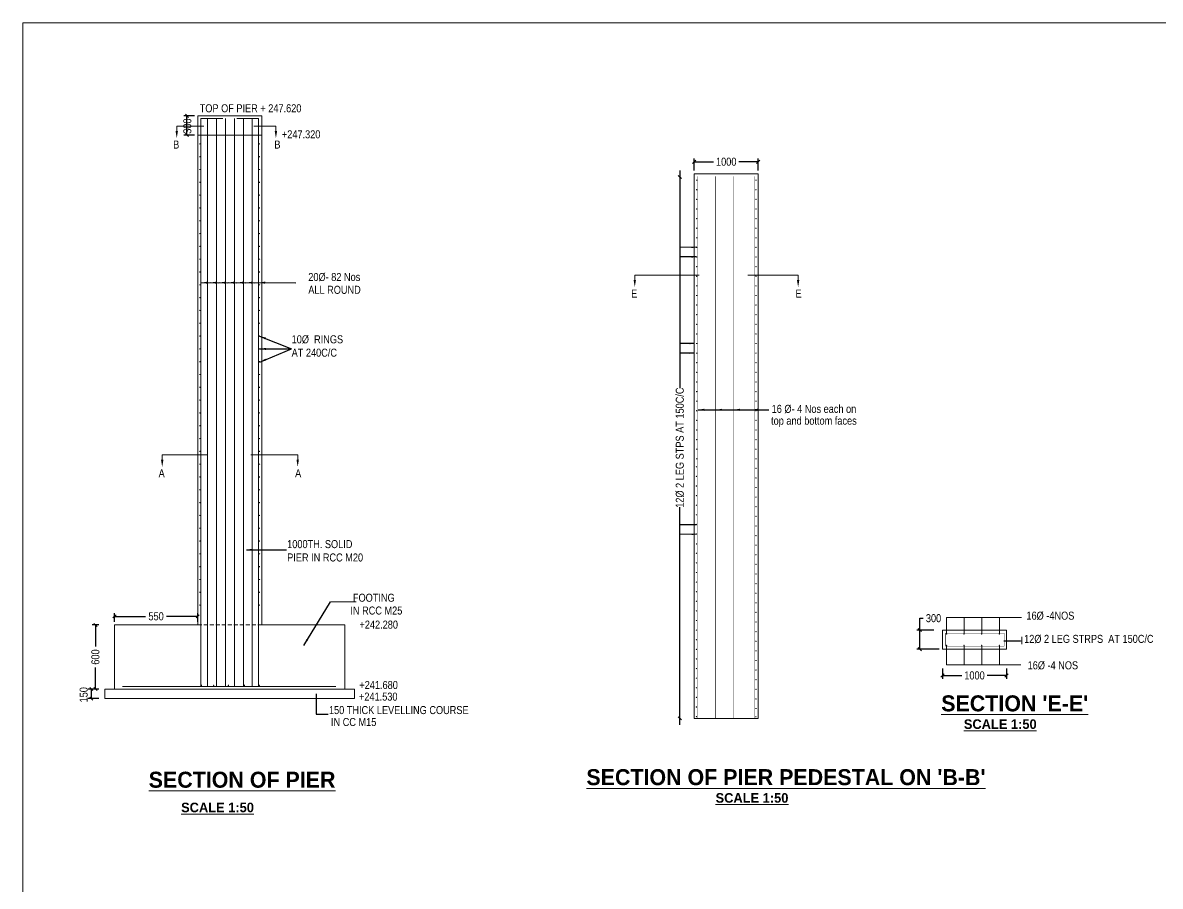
# Model space of a CAD drawing. Header units: millimetres. Extents: x 1287630 to 2675800, y -74961 to 3960.
# Drawn here: x 1287630 to 1323155, y -23000 to 3960 of the extents above; entities that cross this region are included whole.
import ezdxf

# ---------------------------------------------------------------- set-up
doc = ezdxf.new("R2010")
doc.units = ezdxf.units.MM
doc.linetypes.add('DASHED', pattern=[0.75, 0.5, -0.25])
doc.layers.add('abutment', color=7, linetype='Continuous')
doc.layers.add('canal', color=7, linetype='Continuous')
doc.styles.add('ARIAL NARROW', font='ARIALN.TTF')
doc.styles.add('arn', font='ARIALN.TTF')
doc.styles.add('CITYBLUEPR', font='cityb___.ttf')
doc.dimstyles.get("Standard").update_dxf_attribs({"dimtxt": 0.18, "dimasz": 0.18, "dimexe": 0.18, "dimexo": 0.0625, "dimgap": 0.09, "dimtad": 0, "dimtih": 1, "dimtoh": 1, "dimdec": 4, "dimzin": 0, "dimdsep": 46, "dimtxsty": 'Standard', "dimcen": 0.09, "dimadec": 0, "dimazin": 0, "dimtfac": 1, "dimtdec": 4, "dimtofl": 0, "dimtmove": 0, "dimatfit": 3, "dimfxl": 1, "dimtolj": 1, "dimtzin": 0, "dimarcsym": 0})
doc.dimstyles.new('STANDARD$0', dxfattribs={"dimscale": 88.888889, "dimtxt": 0.02, "dimasz": 0.02, "dimexe": 0.05, "dimexo": 0.1, "dimgap": 0.002, "dimtad": 2, "dimdec": 0, "dimzin": 1, "dimdsep": 46, "dimtxsty": 'Standard', "dimcen": 0.09, "dimadec": 0, "dimazin": 0, "dimtfac": 1, "dimtdec": 4, "dimtofl": 0, "dimtmove": 0, "dimatfit": 3, "dimfxl": 1, "dimtolj": 1, "dimtzin": 1, "dimarcsym": 0})
doc.dimstyles.new('STANDARD$7', dxfattribs={"dimtxt": 2, "dimasz": 2, "dimexe": 1.25, "dimexo": 0.625, "dimtad": 1, "dimdec": 0, "dimlfac": 0.5, "dimdsep": 46, "dimtxsty": 'Standard', "dimcen": 2.5, "dimadec": 0, "dimazin": 0, "dimtfac": 1, "dimtdec": 0, "dimtmove": 0, "dimatfit": 3, "dimfxl": 1, "dimtolj": 1, "dimtzin": 0, "dimarcsym": 0})

# ---------------------------------------------------------------- blocks, each defined once
blk = doc.blocks.new('_Oblique')
at = {"color": 0, "linetype": 'ByBlock', "lineweight": -2}
blk.add_line((-0.5, -0.5), (0.5, 0.5), dxfattribs=at)
blk = doc.blocks.new('*D174')
at = {"layer": 'canal', "color": 0, "linetype": 'Continuous', "lineweight": -2, "transparency": 16777216}
for p, q in [((1315648, -15000), (1315648, -14632)), ((1315648, -14632), (1315748, -14632)), ((1316083, -15000), (1315548, -15000)), ((1315648, -15600), (1315648, -15000)), ((1316254, -15600), (1315548, -15600))]:
    blk.add_line(p, q, dxfattribs=at)
at = {"layer": 'Defpoints', "color": 0, "linetype": 'Continuous', "lineweight": 9, "transparency": 16777216}
for p in [(1316183, -15000), (1315648, -15600), (1316354, -15600)]:
    blk.add_point(p, dxfattribs=at)
at = {"layer": 'canal', "color": 0, "linetype": 'Continuous', "lineweight": -2, "transparency": 16777216, "xscale": 100, "yscale": 100, "zscale": 100}
for p, rotation in [((1315648, -15000), 90), ((1315648, -15600), 270)]:
    blk.add_blockref('_Oblique', p, dxfattribs=dict(at, rotation=rotation))
at = {"layer": 'canal', "color": 0, "linetype": 'Continuous', "lineweight": 9, "transparency": 16777216, "insert": (1316074, -14632), "char_height": 250, "attachment_point": 5, "style": 'ARIAL NARROW'}
blk.add_mtext('\\A1;300', dxfattribs=at)
blk = doc.blocks.new('*D175')
at = {"layer": 'abutment', "color": 0, "linetype": 'ByBlock', "lineweight": -2, "transparency": 16777216}
for p, q in [((1308153, -655), (1308153, -7449)), ((1308153, -17958), (1308153, -11164))]:
    blk.add_line(p, q, dxfattribs=at)
at = {"layer": 'Defpoints', "color": 0, "linetype": 'ByBlock', "lineweight": 9, "transparency": 16777216}
for p in [(1308495, -855), (1308153, -17758), (1308600, -17758)]:
    blk.add_point(p, dxfattribs=at)
at = {"layer": 'abutment', "color": 0, "linetype": 'ByBlock', "lineweight": -2, "transparency": 16777216, "xscale": 100, "yscale": 100, "zscale": 100}
for p, rotation in [((1308153, -855), 90), ((1308153, -17758), 270)]:
    blk.add_blockref('_Oblique', p, dxfattribs=dict(at, rotation=rotation))
at = {"layer": 'abutment', "color": 0, "linetype": 'ByBlock', "lineweight": 9, "transparency": 16777216, "insert": (1308153, -9306), "char_height": 250, "attachment_point": 5, "rotation": 90, "style": 'arn'}
blk.add_mtext('\\A1;12%%C 2 LEG STPS AT 150C/C', dxfattribs=at)
blk = doc.blocks.new('*D182')
at = {"layer": 'canal', "color": 0, "linetype": 'Continuous', "lineweight": -2, "transparency": 16777216}
for p, q in [((1290494, -14743), (1290494, -14473)), ((1293094, -14743), (1293094, -14473)), ((1290494, -14573), (1291467, -14573)), ((1293094, -14573), (1292120, -14573))]:
    blk.add_line(p, q, dxfattribs=at)
at = {"layer": 'Defpoints', "color": 0, "linetype": 'Continuous', "lineweight": 9, "transparency": 16777216}
for p in [(1290494, -14573), (1290494, -14843), (1293094, -14843)]:
    blk.add_point(p, dxfattribs=at)
at = {"layer": 'canal', "color": 0, "linetype": 'Continuous', "lineweight": -2, "transparency": 16777216, "xscale": 100, "yscale": 100, "zscale": 100, "rotation": 180}
blk.add_blockref('_Oblique', (1290494, -14573), dxfattribs=at)
at = {"layer": 'canal', "color": 0, "linetype": 'Continuous', "lineweight": -2, "transparency": 16777216, "xscale": 100, "yscale": 100, "zscale": 100}
blk.add_blockref('_Oblique', (1293094, -14573), dxfattribs=at)
at = {"layer": 'canal', "color": 0, "linetype": 'Continuous', "lineweight": 9, "transparency": 16777216, "insert": (1291794, -14573), "char_height": 250, "attachment_point": 5, "style": 'ARIAL NARROW'}
blk.add_mtext('\\A1;550', dxfattribs=at)
blk = doc.blocks.new('*D177')
at = {"layer": 'canal', "color": 0, "linetype": 'Continuous', "lineweight": -2, "transparency": 16777216}
for p, q in [((1290007, -14843), (1289800, -14843)), ((1289900, -14843), (1289900, -15516)), ((1289900, -16843), (1289900, -16170)), ((1289909, -16843), (1289800, -16843))]:
    blk.add_line(p, q, dxfattribs=at)
at = {"layer": 'Defpoints', "color": 0, "linetype": 'Continuous', "lineweight": 9, "transparency": 16777216}
for p in [(1290107, -14843), (1289900, -16843), (1290009, -16843)]:
    blk.add_point(p, dxfattribs=at)
at = {"layer": 'canal', "color": 0, "linetype": 'Continuous', "lineweight": -2, "transparency": 16777216, "xscale": 100, "yscale": 100, "zscale": 100}
for p, rotation in [((1289900, -14843), 90), ((1289900, -16843), 270)]:
    blk.add_blockref('_Oblique', p, dxfattribs=dict(at, rotation=rotation))
at = {"layer": 'canal', "color": 0, "linetype": 'Continuous', "lineweight": 9, "transparency": 16777216, "insert": (1289900, -15843), "char_height": 250, "attachment_point": 5, "rotation": 90, "style": 'ARIAL NARROW'}
blk.add_mtext('\\A1;600', dxfattribs=at)
blk = doc.blocks.new('*D183')
at = {"layer": 'canal', "color": 0, "linetype": 'Continuous', "lineweight": -2, "transparency": 16777216}
for p, q in [((1292994, 1055), (1292659, 1055)), ((1292759, 455), (1292759, 1055)), ((1292994, 455), (1292659, 455))]:
    blk.add_line(p, q, dxfattribs=at)
at = {"layer": 'Defpoints', "color": 0, "linetype": 'Continuous', "lineweight": 9, "transparency": 16777216}
for p in [(1292759, 1055), (1293094, 1055), (1293094, 455)]:
    blk.add_point(p, dxfattribs=at)
at = {"layer": 'canal', "color": 0, "linetype": 'Continuous', "lineweight": -2, "transparency": 16777216, "xscale": 100, "yscale": 100, "zscale": 100}
for p, rotation in [((1292759, 1055), 90), ((1292759, 455), 270)]:
    blk.add_blockref('_Oblique', p, dxfattribs=dict(at, rotation=rotation))
at = {"layer": 'canal', "color": 0, "linetype": 'Continuous', "lineweight": 9, "transparency": 16777216, "insert": (1292771, 733), "char_height": 250, "attachment_point": 5, "rotation": 90, "style": 'ARIAL NARROW'}
blk.add_mtext('\\A1;300', dxfattribs=at)
blk = doc.blocks.new('*D180')
at = {"layer": 'canal', "color": 0, "linetype": 'Continuous', "lineweight": -2, "transparency": 16777216}
for p, q in [((1308600, -658), (1308600, -280)), ((1310600, -658), (1310600, -280)), ((1308600, -380), (1309204, -380)), ((1310600, -380), (1309996, -380))]:
    blk.add_line(p, q, dxfattribs=at)
at = {"layer": 'Defpoints', "color": 0, "linetype": 'Continuous', "lineweight": 9, "transparency": 16777216}
for p in [(1310600, -380), (1308600, -758), (1310600, -758)]:
    blk.add_point(p, dxfattribs=at)
at = {"layer": 'canal', "color": 0, "linetype": 'Continuous', "lineweight": -2, "transparency": 16777216, "xscale": 100, "yscale": 100, "zscale": 100, "rotation": 180}
blk.add_blockref('_Oblique', (1308600, -380), dxfattribs=at)
at = {"layer": 'canal', "color": 0, "linetype": 'Continuous', "lineweight": -2, "transparency": 16777216, "xscale": 100, "yscale": 100, "zscale": 100}
blk.add_blockref('_Oblique', (1310600, -380), dxfattribs=at)
at = {"layer": 'canal', "color": 0, "linetype": 'Continuous', "lineweight": 9, "transparency": 16777216, "insert": (1309600, -380), "char_height": 250, "attachment_point": 5, "style": 'ARIAL NARROW'}
blk.add_mtext('\\A1;1000', dxfattribs=at)
blk = doc.blocks.new('*D162')
at = {"layer": 'canal', "color": 0, "linetype": 'Continuous', "lineweight": -2, "transparency": 16777216}
for p, q in [((1316354, -16200), (1316354, -16519)), ((1318354, -16200), (1318354, -16519)), ((1316354, -16419), (1316958, -16419)), ((1318354, -16419), (1317750, -16419))]:
    blk.add_line(p, q, dxfattribs=at)
at = {"layer": 'Defpoints', "color": 0, "linetype": 'Continuous', "lineweight": 9, "transparency": 16777216}
for p in [(1316354, -16100), (1318354, -16100), (1318354, -16419)]:
    blk.add_point(p, dxfattribs=at)
at = {"layer": 'canal', "color": 0, "linetype": 'Continuous', "lineweight": -2, "transparency": 16777216, "xscale": 100, "yscale": 100, "zscale": 100, "rotation": 180}
blk.add_blockref('_Oblique', (1316354, -16419), dxfattribs=at)
at = {"layer": 'canal', "color": 0, "linetype": 'Continuous', "lineweight": -2, "transparency": 16777216, "xscale": 100, "yscale": 100, "zscale": 100}
blk.add_blockref('_Oblique', (1318354, -16419), dxfattribs=at)
at = {"layer": 'canal', "color": 0, "linetype": 'Continuous', "lineweight": 9, "transparency": 16777216, "insert": (1317354, -16419), "char_height": 250, "attachment_point": 5, "style": 'ARIAL NARROW'}
blk.add_mtext('\\A1;1000', dxfattribs=at)
blk = doc.blocks.new('*D154')
at = {"layer": 'canal', "color": 0, "linetype": 'Continuous', "lineweight": -2, "transparency": 16777216}
for p, q in [((1290009, -16843), (1289671, -16843)), ((1289771, -16843), (1289771, -17143)), ((1290001, -17143), (1289671, -17143))]:
    blk.add_line(p, q, dxfattribs=at)
at = {"layer": 'Defpoints', "color": 0, "linetype": 'Continuous', "lineweight": 9, "transparency": 16777216}
for p in [(1290109, -16843), (1289771, -17143), (1290101, -17143)]:
    blk.add_point(p, dxfattribs=at)
at = {"layer": 'canal', "color": 0, "linetype": 'Continuous', "lineweight": -2, "transparency": 16777216, "xscale": 100, "yscale": 100, "zscale": 100}
for p, rotation in [((1289771, -16843), 90), ((1289771, -17143), 270)]:
    blk.add_blockref('_Oblique', p, dxfattribs=dict(at, rotation=rotation))
at = {"layer": 'canal', "color": 0, "linetype": 'Continuous', "lineweight": 9, "transparency": 16777216, "insert": (1289534, -17022), "char_height": 250, "attachment_point": 5, "rotation": 90, "style": 'ARIAL NARROW'}
blk.add_mtext('\\A1;150', dxfattribs=at)

msp = doc.modelspace()

# ---------------------------------------------------------------- linework, layer by layer
at = {"layer": 'abutment', "color": 0, "linetype": 'ByBlock', "lineweight": 9}
for p, q in [((1368022.7, 3960), (1287630, 3960)), ((1287630, -51040), (1287630, 3960)), ((1292439.5, 733.5), (1293280.5, 733.5)), ((1292439.5, 583.5), (1292439.5, 733.5)), ((1293093.5, -14842.9), (1293093.5, 1055.1)), ((1293093.5, 1055.1), (1295093.5, 1055.1)), ((1293093.5, -14842.9), (1293093.5, 1055.1)), ((1293193.5, -16762.9), (1293193.5, 975.1)), ((1293193.5, 975.1), (1293875.1, 975.1)), ((1293399.7, -16762.9), (1293399.7, 975.1)), ((1293679.7, 975.1), (1293679.7, -16762.9)), ((1293959.7, 972.5), (1293959.7, -16762.9)), ((1294239.7, 971.2), (1294239.7, -16762.9)), ((1294993.5, 975.1), (1294315.6, 975.1)), ((1294519.7, 975.1), (1294519.7, -16762.9)), ((1294799.7, 975.1), (1294799.7, -16762.9)), ((1295536.6, 733.5), (1294850.4, 733.5)), ((1294993.5, -16762.9), (1294993.5, 975.1)), ((1295093.5, -14842.9), (1295093.5, 1055.1)), ((1295536.6, 583.5), (1295536.6, 733.5)), ((1293093.5, 455.1), (1295093.5, 455.1)), ((1308600, -758.1), (1310600, -758.1)), ((1308600, -758.1), (1308600, -17758.1)), ((1310600, -758.1), (1310600, -9758.1)), ((1310600, -758.1), (1310600, -17758.1)), ((1306743.9, -3919), (1308759.1, -3919)), ((1306743.9, -4069), (1306743.9, -3919)), ((1311846.1, -3919), (1310272.7, -3919)), ((1311846.1, -4069), (1311846.1, -3919)), ((1291985.8, -9530.2), (1293393.5, -9530.2)), ((1291985.8, -9680.2), (1291985.8, -9530.2)), ((1296217, -9530.2), (1294754.1, -9530.2)), ((1296217, -9680.2), (1296217, -9530.2)), ((1297239.5, -14119.4), (1298038.2, -14119.4)), ((1290493.5, -14842.9), (1290493.5, -16842.9)), ((1297693.5, -14842.9), (1297693.5, -16842.9)), ((1316475.1, -14606.9), (1318821.4, -14606.9)), ((1316475.1, -15131.6), (1316475.1, -14606.9)), ((1317027.1, -15131.6), (1317027.1, -14606.9)), ((1317579.1, -15131.6), (1317579.1, -14606.9)), ((1318131.1, -15131.6), (1318131.1, -14606.9)), ((1316353.7, -15000.5), (1318353.7, -15000.5)), ((1316353.7, -15600.5), (1316353.7, -15000.5)), ((1318353.7, -15600.5), (1318353.7, -15000.5)), ((1318833, -15346.4), (1318833, -15208.9)), ((1318353.7, -15600.5), (1316353.7, -15600.5)), ((1316475.1, -15469.3), (1316478.3, -16087.2)), ((1317033.1, -15469.3), (1317033.1, -16084.3)), ((1317583.8, -15479.3), (1317583.8, -16094.3)), ((1318130.8, -15500.5), (1318130.8, -16084.3)), ((1318794.4, -15338.7), (1318833, -15346.4)), ((1318833, -15346.4), (1318833, -15437.4)), ((1316478.4, -16087.2), (1318795.6, -16085.2)), ((1290193.5, -16842.9), (1297993.5, -16842.9)), ((1290193.5, -17142.9), (1290193.5, -16842.9)), ((1290383, -16842.9), (1297993.5, -16842.9)), ((1290746.5, -16762.9), (1297403.6, -16762.9)), ((1297993.5, -16842.9), (1297993.5, -17142.9)), ((1290193.5, -17142.9), (1297993.5, -17142.9)), ((1308600, -17758.1), (1310600, -17758.1))]:
    msp.add_line(p, q, dxfattribs=at)
at = {"layer": 'abutment', "color": 0, "lineweight": 9, "ltscale": 250}
for p, q in [((1293093.5, -14842.9), (1290493.5, -14842.9)), ((1295093.5, -14842.9), (1297693.5, -14842.9))]:
    msp.add_line(p, q, dxfattribs=at)
at = {"layer": 'abutment', "color": 0, "linetype": 'DASHED', "lineweight": 9, "ltscale": 250}
msp.add_line((1293093.5, -14842.9), (1295093.5, -14842.9), dxfattribs=at)
at = {"layer": 'abutment', "color": 0, "linetype": 'ByBlock', "lineweight": 9, "const_width": 20}
for points in [[(1293172.3, 178, 1), (1293152.3, 178, 1)], [(1295014.7, 178, -1), (1295034.7, 178, -1)], [(1293172.3, -222, 1), (1293152.3, -222, 1)], [(1295014.7, -222, -1), (1295034.7, -222, -1)], [(1293172.3, -622, 1), (1293152.3, -622, 1)], [(1295014.7, -622, -1), (1295034.7, -622, -1)], [(1293172.3, -1022, 1), (1293152.3, -1022, 1)], [(1295014.7, -1022, -1), (1295034.7, -1022, -1)], [(1308686.7, -954.9, -1), (1308666.7, -954.9, -1)], [(1310539, -954.9, -1), (1310519, -954.9, -1)], [(1293172.3, -1422, 1), (1293152.3, -1422, 1)], [(1295014.7, -1422, -1), (1295034.7, -1422, -1)], [(1308686.7, -1254.9, -1), (1308666.7, -1254.9, -1)], [(1310539, -1254.9, -1), (1310519, -1254.9, -1)], [(1308686.7, -1554.9, -1), (1308666.7, -1554.9, -1)], [(1310539, -1554.9, -1), (1310519, -1554.9, -1)], [(1293172.3, -1822, 1), (1293152.3, -1822, 1)], [(1295014.7, -1822, -1), (1295034.7, -1822, -1)], [(1308686.7, -1854.9, -1), (1308666.7, -1854.9, -1)], [(1310539, -1854.9, -1), (1310519, -1854.9, -1)], [(1293172.3, -2222, 1), (1293152.3, -2222, 1)], [(1295014.7, -2222, -1), (1295034.7, -2222, -1)], [(1308686.7, -2154.9, -1), (1308666.7, -2154.9, -1)], [(1308686.7, -2454.9, -1), (1308666.7, -2454.9, -1)], [(1310539, -2154.9, -1), (1310519, -2154.9, -1)], [(1310539, -2454.9, -1), (1310519, -2454.9, -1)], [(1293172.3, -2622, 1), (1293152.3, -2622, 1)], [(1295014.7, -2622, -1), (1295034.7, -2622, -1)], [(1308686.7, -2754.9, -1), (1308666.7, -2754.9, -1)], [(1310539, -2754.9, -1), (1310519, -2754.9, -1)], [(1293172.3, -3022, 1), (1293152.3, -3022, 1)], [(1295014.7, -3022, -1), (1295034.7, -3022, -1)], [(1308686.7, -3054.9, -1), (1308666.7, -3054.9, -1)], [(1310539, -3054.9, -1), (1310519, -3054.9, -1)], [(1293172.3, -3422, 1), (1293152.3, -3422, 1)], [(1295014.7, -3422, -1), (1295034.7, -3422, -1)], [(1308686.7, -3354.9, -1), (1308666.7, -3354.9, -1)], [(1310539, -3354.9, -1), (1310519, -3354.9, -1)], [(1293172.3, -3822, 1), (1293152.3, -3822, 1)], [(1295014.7, -3822, -1), (1295034.7, -3822, -1)], [(1308686.7, -3654.9, -1), (1308666.7, -3654.9, -1)], [(1310539, -3654.9, -1), (1310519, -3654.9, -1)], [(1293172.3, -4222, 1), (1293152.3, -4222, 1)], [(1295014.7, -4222, -1), (1295034.7, -4222, -1)], [(1308686.7, -3954.9, -1), (1308666.7, -3954.9, -1)], [(1308686.7, -4254.9, -1), (1308666.7, -4254.9, -1)], [(1310539, -3954.9, -1), (1310519, -3954.9, -1)], [(1310539, -4254.9, -1), (1310519, -4254.9, -1)], [(1293172.3, -4622, 1), (1293152.3, -4622, 1)], [(1295014.7, -4622, -1), (1295034.7, -4622, -1)], [(1308686.7, -4554.9, -1), (1308666.7, -4554.9, -1)], [(1310539, -4554.9, -1), (1310519, -4554.9, -1)], [(1308686.7, -4854.9, -1), (1308666.7, -4854.9, -1)], [(1310539, -4854.9, -1), (1310519, -4854.9, -1)], [(1293172.3, -5022, 1), (1293152.3, -5022, 1)], [(1295014.7, -5022, -1), (1295034.7, -5022, -1)], [(1308686.7, -5154.9, -1), (1308666.7, -5154.9, -1)], [(1310539, -5154.9, -1), (1310519, -5154.9, -1)], [(1293172.3, -5422, 1), (1293152.3, -5422, 1)], [(1295014.7, -5422, -1), (1295034.7, -5422, -1)], [(1308686.7, -5454.9, -1), (1308666.7, -5454.9, -1)], [(1310539, -5454.9, -1), (1310519, -5454.9, -1)], [(1293172.3, -5822, 1), (1293152.3, -5822, 1)], [(1295014.7, -5822, -1), (1295034.7, -5822, -1)], [(1308686.7, -5754.9, -1), (1308666.7, -5754.9, -1)], [(1308686.7, -6054.9, -1), (1308666.7, -6054.9, -1)], [(1310539, -5754.9, -1), (1310519, -5754.9, -1)], [(1310539, -6054.9, -1), (1310519, -6054.9, -1)], [(1293172.3, -6222, 1), (1293152.3, -6222, 1)], [(1295014.7, -6222, -1), (1295034.7, -6222, -1)], [(1308686.7, -6354.9, -1), (1308666.7, -6354.9, -1)], [(1310539, -6354.9, -1), (1310519, -6354.9, -1)], [(1293172.3, -6622, 1), (1293152.3, -6622, 1)], [(1295014.7, -6622, -1), (1295034.7, -6622, -1)], [(1308686.7, -6654.9, -1), (1308666.7, -6654.9, -1)], [(1310539, -6654.9, -1), (1310519, -6654.9, -1)], [(1293172.3, -7022, 1), (1293152.3, -7022, 1)], [(1295014.7, -7022, -1), (1295034.7, -7022, -1)], [(1308686.7, -6954.9, -1), (1308666.7, -6954.9, -1)], [(1310539, -6954.9, -1), (1310519, -6954.9, -1)], [(1293172.3, -7422, 1), (1293152.3, -7422, 1)], [(1295014.7, -7422, -1), (1295034.7, -7422, -1)], [(1308686.7, -7254.9, -1), (1308666.7, -7254.9, -1)], [(1310539, -7254.9, -1), (1310519, -7254.9, -1)], [(1293172.3, -7822, 1), (1293152.3, -7822, 1)], [(1295014.7, -7822, -1), (1295034.7, -7822, -1)], [(1308686.7, -7554.9, -1), (1308666.7, -7554.9, -1)], [(1310539, -7554.9, -1), (1310519, -7554.9, -1)], [(1308686.7, -7854.9, -1), (1308666.7, -7854.9, -1)], [(1308686.7, -8154.9, -1), (1308666.7, -8154.9, -1)], [(1310539, -7854.9, -1), (1310519, -7854.9, -1)], [(1310539, -8154.9, -1), (1310519, -8154.9, -1)], [(1293172.3, -8222, 1), (1293152.3, -8222, 1)], [(1295014.7, -8222, -1), (1295034.7, -8222, -1)], [(1308686.7, -8454.9, -1), (1308666.7, -8454.9, -1)], [(1310539, -8454.9, -1), (1310519, -8454.9, -1)], [(1293172.3, -8622, 1), (1293152.3, -8622, 1)], [(1295014.7, -8622, -1), (1295034.7, -8622, -1)], [(1308686.7, -8754.9, -1), (1308666.7, -8754.9, -1)], [(1310539, -8754.9, -1), (1310519, -8754.9, -1)], [(1293172.3, -9022, 1), (1293152.3, -9022, 1)], [(1295014.7, -9022, -1), (1295034.7, -9022, -1)], [(1308686.7, -9054.9, -1), (1308666.7, -9054.9, -1)], [(1310539, -9054.9, -1), (1310519, -9054.9, -1)], [(1293172.3, -9422, 1), (1293152.3, -9422, 1)], [(1295014.7, -9422, -1), (1295034.7, -9422, -1)], [(1308686.7, -9354.9, -1), (1308666.7, -9354.9, -1)], [(1310539, -9354.9, -1), (1310519, -9354.9, -1)], [(1293172.3, -9822, 1), (1293152.3, -9822, 1)], [(1295014.7, -9822, -1), (1295034.7, -9822, -1)], [(1308680, -9903.5, -1), (1308660, -9903.5, -1)], [(1308686.7, -9654.9, -1), (1308666.7, -9654.9, -1)], [(1310539, -9654.9, -1), (1310519, -9654.9, -1)], [(1310539, -9950.9, -1), (1310519, -9950.9, -1)], [(1293172.3, -10222, 1), (1293152.3, -10222, 1)], [(1295014.7, -10222, -1), (1295034.7, -10222, -1)], [(1308680, -10203.5, -1), (1308660, -10203.5, -1)], [(1310539, -10250.9, -1), (1310519, -10250.9, -1)], [(1293172.3, -10622, 1), (1293152.3, -10622, 1)], [(1295014.7, -10622, -1), (1295034.7, -10622, -1)], [(1308680, -10503.5, -1), (1308660, -10503.5, -1)], [(1310539, -10550.9, -1), (1310519, -10550.9, -1)], [(1293172.3, -11022, 1), (1293152.3, -11022, 1)], [(1295014.7, -11022, -1), (1295034.7, -11022, -1)], [(1308680, -10803.5, -1), (1308660, -10803.5, -1)], [(1310539, -10850.9, -1), (1310519, -10850.9, -1)], [(1308680, -11103.5, -1), (1308660, -11103.5, -1)], [(1310539, -11150.9, -1), (1310519, -11150.9, -1)], [(1293172.3, -11422, 1), (1293152.3, -11422, 1)], [(1295014.7, -11422, -1), (1295034.7, -11422, -1)], [(1308680, -11403.5, -1), (1308660, -11403.5, -1)], [(1308680, -11703.5, -1), (1308660, -11703.5, -1)], [(1310539, -11450.9, -1), (1310519, -11450.9, -1)], [(1293172.3, -11822, 1), (1293152.3, -11822, 1)], [(1295014.7, -11822, -1), (1295034.7, -11822, -1)], [(1308680, -12003.5, -1), (1308660, -12003.5, -1)], [(1310539, -11750.9, -1), (1310519, -11750.9, -1)], [(1310539, -12050.9, -1), (1310519, -12050.9, -1)], [(1293172.3, -12222, 1), (1293152.3, -12222, 1)], [(1295014.7, -12222, -1), (1295034.7, -12222, -1)], [(1308682.6, -12313, -1), (1308662.6, -12313, -1)], [(1310539, -12350.9, -1), (1310519, -12350.9, -1)], [(1293172.3, -12622, 1), (1293152.3, -12622, 1)], [(1295014.7, -12622, -1), (1295034.7, -12622, -1)], [(1308680, -12603.5, -1), (1308660, -12603.5, -1)], [(1310539, -12650.9, -1), (1310519, -12650.9, -1)], [(1293172.3, -13022, 1), (1293152.3, -13022, 1)], [(1295014.7, -13022, -1), (1295034.7, -13022, -1)], [(1308680, -12903.5, -1), (1308660, -12903.5, -1)], [(1310539, -12950.9, -1), (1310519, -12950.9, -1)], [(1293172.3, -13422, 1), (1293152.3, -13422, 1)], [(1295014.7, -13422, -1), (1295034.7, -13422, -1)], [(1308680, -13203.5, -1), (1308660, -13203.5, -1)], [(1308680, -13503.5, -1), (1308660, -13503.5, -1)], [(1310539, -13250.9, -1), (1310519, -13250.9, -1)], [(1293172.3, -13822, 1), (1293152.3, -13822, 1)], [(1295014.7, -13822, -1), (1295034.7, -13822, -1)], [(1308680, -13803.5, -1), (1308660, -13803.5, -1)], [(1310539, -13550.9, -1), (1310519, -13550.9, -1)], [(1310539, -13850.9, -1), (1310519, -13850.9, -1)], [(1293172.3, -14222, 1), (1293152.3, -14222, 1)], [(1295014.7, -14222, -1), (1295034.7, -14222, -1)], [(1308680, -14103.5, -1), (1308660, -14103.5, -1)], [(1310539, -14150.9, -1), (1310519, -14150.9, -1)], [(1308680, -14403.5, -1), (1308660, -14403.5, -1)], [(1310539, -14450.9, -1), (1310519, -14450.9, -1)], [(1308680, -14703.5, -1), (1308660, -14703.5, -1)], [(1310539, -14750.9, -1), (1310519, -14750.9, -1)], [(1308680, -15003.5, -1), (1308660, -15003.5, -1)], [(1310539, -15050.9, -1), (1310519, -15050.9, -1)], [(1316494.7, -15121.6, -1), (1316474.7, -15121.6, -1)], [(1317037.1, -15121.6, -1), (1317017.1, -15121.6, -1)], [(1317589.1, -15121.6, -1), (1317569.1, -15121.6, -1)], [(1318141.1, -15121.6, -1), (1318121.1, -15121.6, -1)], [(1308680, -15303.5, -1), (1308660, -15303.5, -1)], [(1308680, -15603.5, -1), (1308660, -15603.5, -1)], [(1310539, -15350.9, -1), (1310519, -15350.9, -1)], [(1316494.7, -15479.3, 1), (1316474.7, -15479.3, 1)], [(1317037.1, -15479.3, 1), (1317017.1, -15479.3, 1)], [(1317589.1, -15479.3, 1), (1317569.1, -15479.3, 1)], [(1318141.1, -15479.3, 1), (1318121.1, -15479.3, 1)], [(1308680, -15903.5, -1), (1308660, -15903.5, -1)], [(1310539, -15650.9, -1), (1310519, -15650.9, -1)], [(1310539, -15950.9, -1), (1310519, -15950.9, -1)], [(1308680, -16203.5, -1), (1308660, -16203.5, -1)], [(1310539, -16250.9, -1), (1310519, -16250.9, -1)], [(1308680, -16503.5, -1), (1308660, -16503.5, -1)], [(1310539, -16550.9, -1), (1310519, -16550.9, -1)], [(1293220.7, -16729.9, -1), (1293201.5, -16724.2, -1)], [(1293603.6, -16729.9, -1), (1293584.4, -16724.2, -1)], [(1294063.4, -16729.9, -1), (1294044.2, -16724.2, -1)], [(1294546.7, -16729.9, 1), (1294565.8, -16724.2, 1)], [(1295006.4, -16729.9, 1), (1295025.6, -16724.2, 1)], [(1308680, -16803.5, -1), (1308660, -16803.5, -1)], [(1310539, -16850.9, -1), (1310519, -16850.9, -1)], [(1308680, -17103.5, -1), (1308660, -17103.5, -1)], [(1308680, -17403.5, -1), (1308660, -17403.5, -1)], [(1310539, -17150.9, -1), (1310519, -17150.9, -1)], [(1308680, -17703.5, -1), (1308660, -17703.5, -1)], [(1310534.9, -17707, -1), (1310514.9, -17707, -1)], [(1310539, -17450.9, -1), (1310519, -17450.9, -1)]]:
    msp.add_lwpolyline(points, format="xyb", close=True, dxfattribs=at)
at = {"layer": 'abutment', "color": 0, "linetype": 'ByBlock', "lineweight": 9, "const_width": 12.5}
for points in [[(1308715.5, -838.1), (1308715.5, -17758.1)], [(1309270.5, -838.1), (1309270.5, -17758.1)], [(1309825.5, -838.1), (1309825.5, -17758.1)], [(1310490.5, -838.1), (1310490.5, -17758.1)]]:
    msp.add_lwpolyline(points, dxfattribs=at)
msp.add_lwpolyline([(1316453.7, -15100.5), (1318283.8, -15100.5), (1318278.9, -15500.5), (1316453.7, -15500.5)], close=True, dxfattribs=at)
at = {"layer": 'abutment', "color": 0, "linetype": 'ByBlock', "lineweight": 9}
for points in [[(1292402, 583.5), (1292439.5, 358.5), (1292477, 583.5)], [(1295574.1, 583.5), (1295536.6, 358.5), (1295499.1, 583.5)], [(1306706.4, -4069), (1306743.9, -4294), (1306781.4, -4069)], [(1311883.6, -4069), (1311846.1, -4294), (1311808.6, -4069)], [(1291948.3, -9680.2), (1291985.8, -9905.2), (1292023.3, -9680.2)], [(1296254.5, -9680.2), (1296217, -9905.2), (1296179.5, -9680.2)]]:
    msp.add_solid(points, dxfattribs=at)

# ---------------------------------------------------------------- texts
for s, height, style, p in [('B', 250, 'arn', (1292326.6, 32.7)), ('B', 250, 'arn', (1295487.6, 32.7)), ('20%%C- 82 Nos', 250, 'arn', (1296547.6, -4103.1)), ('ALL ROUND', 250, 'arn', (1296547.6, -4503.1)), ('E', 250, 'arn', (1306631, -4619.8)), ('E', 250, 'arn', (1311765.3, -4619.8)), ('16 %%C- 4 Nos each on ', 250, 'arn', (1311018.3, -8220.5)), ('top and bottom faces', 250, 'arn', (1311000.7, -8589.2)), ('A', 250, 'arn', (1291872.8, -10231.1)), ('A', 250, 'arn', (1296136.2, -10231.1)), (' FOOTING', 250, 'arn', (1297861.8, -14116.8)), ('IN RCC M25', 250, 'arn', (1297861.8, -14516.8)), ('16%%C -4NOS ', 250, 'arn', (1318975.6, -14676.8)), ('+242.280', 250, 'ARIAL NARROW', (1298145.9, -14956.1)), ('12%%C 2 LEG STRPS  AT 150C/C', 250, 'arn', (1318903.9, -15401.6)), ('16%%C -4 NOS', 250, 'arn', (1319013.1, -16227.1)), ('+241.680', 250, 'ARIAL NARROW', (1298141.8, -16841.2)), ('+241.530', 250, 'ARIAL NARROW', (1298131.4, -17204.3)), (" %%uSECTION 'E-E'", 500, 'CITYBLUEPR', (1316129.1, -17540)), ('%%USCALE 1:50', 300, 'CITYBLUEPR', (1317021, -18088.1)), ('%%USECTION OF PIER', 500, 'CITYBLUEPR', (1291563.5, -19923.8)), (" %%uSECTION OF PIER PEDESTAL ON 'B-B'", 500, 'CITYBLUEPR', (1305047.5, -19843.9)), ('%%USCALE 1:50', 300, 'CITYBLUEPR', (1309267.4, -20391.9)), ('%%USCALE 1:50', 300, 'CITYBLUEPR', (1292575.4, -20689.8))]:
    msp.add_text(s, height=height, dxfattribs=dict(at, style=style)).set_placement(p)
at = {"layer": 'abutment', "color": 0, "linetype": 'ByBlock', "lineweight": 9, "char_height": 250, "attachment_point": 1}
for s, insert, width, style in [('TOP OF PIER + 247.620', (1293156.8, 1414.7), 3334.45, 'arn'), ('+247.320', (1295723.1, 601.9), 2289.738, 'ARIAL NARROW')]:
    msp.add_mtext(s, dxfattribs=dict(at, insert=insert, width=width, style=style))
at = {"layer": 'abutment', "color": 0, "linetype": 'ByBlock', "lineweight": 9, "char_height": 250, "attachment_point": 4, "style": 'arn'}
for s, insert in [('10%%C  RINGS\\PAT 240C/C', (1296027.5, -6133.6)), ('1000TH. SOLID\\PPIER IN RCC M20', (1295888.3, -12527.8)), ('150 THICK LEVELLING COURSE ', (1297193.4, -17501.3)), ('IN CC M15', (1297256.2, -17874.4))]:
    msp.add_mtext(s, dxfattribs=dict(at, insert=insert))

# ---------------------------------------------------------------- dimensions: what is measured, and where the dimension line sits
at = {"layer": 'abutment', "color": 0, "linetype": 'ByBlock', "lineweight": 9}
dim = msp.add_linear_dim(base=(1308153.3, -17758.1), p1=(1308495.3, -854.9), p2=(1308600, -17758.1), angle=90, text='12%%C 2 LEG STPS AT 150C/C', dimstyle='Standard', override={"dimtxt": 250, "dimasz": 100, "dimtih": 0, "dimdec": 0, "dimtxsty": 'arn', "dimblk1": 'Oblique', "dimblk2": 'Oblique', "dimsah": 1, "dimdle": 200, "dimse1": 1, "dimse2": 1}, dxfattribs=at)
dim.commit()
dim.dimension.update_dxf_attribs({"geometry": '*D175', "text_midpoint": (1308153.3, -9306.5)})
at = {"layer": 'canal', "color": 0, "linetype": 'Continuous', "lineweight": 9}
for base, p1, p2, text, override, picture, middle in [((1292758.9, 1055.1), (1293093.5, 455.1), (1293093.5, 1055.1), '300', {"dimscale": 1, "dimtxt": 250, "dimasz": 100, "dimexe": 100, "dimexo": 100, "dimgap": 100, "dimtad": 0, "dimtoh": 1, "dimzin": 0, "dimtxsty": 'ARIAL NARROW', "dimblk1": 'Oblique', "dimblk2": 'Oblique', "dimsah": 1, "dimtmove": 2, "dimtzin": 0}, '*D183', (1292771, 733.5)), ((1315647.9, -15600.5), (1316183.4, -15000.5), (1316353.7, -15600.5), '300', {"dimscale": 1, "dimtxt": 250, "dimasz": 100, "dimexe": 100, "dimexo": 100, "dimgap": 100, "dimtad": 0, "dimtoh": 1, "dimzin": 0, "dimtxsty": 'ARIAL NARROW', "dimblk1": 'Oblique', "dimblk2": 'Oblique', "dimsah": 1, "dimtzin": 0}, '*D174', (1316074, -14631.9)), ((1289770.6, -17142.9), (1290108.8, -16842.9), (1290101.4, -17142.9), '150', {"dimscale": 1, "dimtxt": 250, "dimasz": 100, "dimexe": 100, "dimexo": 100, "dimgap": 100, "dimtad": 0, "dimtoh": 1, "dimzin": 0, "dimtxsty": 'ARIAL NARROW', "dimblk1": 'Oblique', "dimblk2": 'Oblique', "dimsah": 1, "dimtmove": 2, "dimtzin": 0}, '*D154', (1289534.5, -17022.3))]:
    dim = msp.add_linear_dim(base=base, p1=p1, p2=p2, angle=90, text=text, dimstyle='STANDARD$0', override=override, dxfattribs=at)
    dim.commit()
    dim.dimension.update_dxf_attribs({"geometry": picture, "text_midpoint": middle, "dimtype": 160})
for base, p1, p2, text, picture, middle in [((1310600, -380.4), (1308600, -758.1), (1310600, -758.1), '1000', '*D180', (1309600, -380.4)), ((1290493.5, -14573.1), (1293093.5, -14842.9), (1290493.5, -14842.9), '550', '*D182', (1291793.5, -14573.1)), ((1318353.7, -16418.6), (1316353.7, -16099.5), (1318353.7, -16099.5), '1000', '*D162', (1317353.7, -16418.6))]:
    dim = msp.add_linear_dim(base=base, p1=p1, p2=p2, text=text, dimstyle='STANDARD$0', override={"dimscale": 1, "dimtxt": 250, "dimasz": 100, "dimexe": 100, "dimexo": 100, "dimgap": 100, "dimtad": 0, "dimtoh": 1, "dimzin": 0, "dimtxsty": 'ARIAL NARROW', "dimblk1": 'Oblique', "dimblk2": 'Oblique', "dimsah": 1, "dimtzin": 0}, dxfattribs=at)
    dim.commit()
    dim.dimension.update_dxf_attribs({"geometry": picture, "text_midpoint": middle})
dim = msp.add_linear_dim(base=(1289899.9, -16842.9), p1=(1290107.1, -14842.9), p2=(1290008.8, -16842.9), angle=90, text='600', dimstyle='STANDARD$0', override={"dimscale": 1, "dimtxt": 250, "dimasz": 100, "dimexe": 100, "dimexo": 100, "dimgap": 100, "dimtad": 0, "dimtoh": 1, "dimzin": 0, "dimtxsty": 'ARIAL NARROW', "dimblk1": 'Oblique', "dimblk2": 'Oblique', "dimsah": 1, "dimtzin": 0}, dxfattribs=at)
dim.commit()
dim.dimension.update_dxf_attribs({"geometry": '*D177', "text_midpoint": (1289899.9, -15842.9)})

# ---------------------------------------------------------------- leaders
at = {"layer": 'abutment', "color": 0, "linetype": 'ByBlock', "lineweight": 9}
for points, dimstyle, override in [([(1308664.4, -3051.2), (1308146.4, -3053)], 'Standard', {"dimtxt": 100, "dimasz": 150}), ([(1308664.4, -3351.2), (1308146.4, -3353)], 'Standard', {"dimtxt": 100, "dimasz": 150}), ([(1293200.8, -4154.7), (1293753.5, -4156.5)], 'STANDARD$7', {"dimtxt": 200, "dimasz": 200, "dimexe": 0.18, "dimexo": 0.0625, "dimgap": 0.09, "dimtad": 0, "dimtoh": 1, "dimlfac": 1, "dimzin": 0, "dimtxsty": 'arn', "dimcen": 0.09, "dimdle": 200, "dimse1": 1, "dimse2": 1, "dimtdec": 4, "dimtofl": 0}), ([(1293480.8, -4154.7), (1294033.5, -4156.5)], 'STANDARD$7', {"dimtxt": 200, "dimasz": 200, "dimexe": 0.18, "dimexo": 0.0625, "dimgap": 0.09, "dimtad": 0, "dimtoh": 1, "dimlfac": 1, "dimzin": 0, "dimtxsty": 'arn', "dimcen": 0.09, "dimdle": 200, "dimse1": 1, "dimse2": 1, "dimtdec": 4, "dimtofl": 0}), ([(1293760.8, -4154.7), (1294313.5, -4156.5)], 'STANDARD$7', {"dimtxt": 200, "dimasz": 200, "dimexe": 0.18, "dimexo": 0.0625, "dimgap": 0.09, "dimtad": 0, "dimtoh": 1, "dimlfac": 1, "dimzin": 0, "dimtxsty": 'arn', "dimcen": 0.09, "dimdle": 200, "dimse1": 1, "dimse2": 1, "dimtdec": 4, "dimtofl": 0}), ([(1294040.8, -4154.7), (1294593.5, -4156.5)], 'STANDARD$7', {"dimtxt": 200, "dimasz": 200, "dimexe": 0.18, "dimexo": 0.0625, "dimgap": 0.09, "dimtad": 0, "dimtoh": 1, "dimlfac": 1, "dimzin": 0, "dimtxsty": 'arn', "dimcen": 0.09, "dimdle": 200, "dimse1": 1, "dimse2": 1, "dimtdec": 4, "dimtofl": 0}), ([(1294320.8, -4154.7), (1294873.5, -4156.5)], 'STANDARD$7', {"dimtxt": 200, "dimasz": 200, "dimexe": 0.18, "dimexo": 0.0625, "dimgap": 0.09, "dimtad": 0, "dimtoh": 1, "dimlfac": 1, "dimzin": 0, "dimtxsty": 'arn', "dimcen": 0.09, "dimdle": 200, "dimse1": 1, "dimse2": 1, "dimtdec": 4, "dimtofl": 0}), ([(1294600.8, -4154.7), (1295153.5, -4156.5)], 'STANDARD$7', {"dimtxt": 200, "dimasz": 200, "dimexe": 0.18, "dimexo": 0.0625, "dimgap": 0.09, "dimtad": 0, "dimtoh": 1, "dimlfac": 1, "dimzin": 0, "dimtxsty": 'arn', "dimcen": 0.09, "dimdle": 200, "dimse1": 1, "dimse2": 1, "dimtdec": 4, "dimtofl": 0}), ([(1295000.8, -4154.1), (1296153.5, -4156)], 'STANDARD$7', {"dimtxt": 200, "dimasz": 200, "dimexe": 0.18, "dimexo": 0.0625, "dimgap": 0.09, "dimtad": 0, "dimtoh": 1, "dimlfac": 1, "dimzin": 0, "dimtxsty": 'arn', "dimcen": 0.09, "dimdle": 200, "dimse1": 1, "dimse2": 1, "dimtdec": 4, "dimtofl": 0}), ([(1295025.5, -5823.6), (1296027.4, -6223.6)], 'STANDARD$7', {"dimtxt": 200, "dimasz": 200, "dimexe": 0.18, "dimexo": 0.0625, "dimgap": 0.09, "dimtad": 0, "dimtoh": 1, "dimlfac": 1, "dimzin": 0, "dimtxsty": 'arn', "dimcen": 0.09, "dimdle": 200, "dimse1": 1, "dimse2": 1, "dimtdec": 4, "dimtofl": 0}), ([(1308607.8, -6053.7), (1308153.3, -6055.6)], 'Standard', {"dimtxt": 100, "dimasz": 150}), ([(1295035.5, -6633.6), (1296027.4, -6223.6)], 'STANDARD$7', {"dimtxt": 200, "dimasz": 200, "dimexe": 0.18, "dimexo": 0.0625, "dimgap": 0.09, "dimtad": 0, "dimtoh": 1, "dimlfac": 1, "dimzin": 0, "dimtxsty": 'arn', "dimcen": 0.09, "dimdle": 200, "dimse1": 1, "dimse2": 1, "dimtdec": 4, "dimtofl": 0}), ([(1308607.8, -6353.7), (1308153.3, -6355.4)], 'Standard', {"dimtxt": 100, "dimasz": 150}), ([(1308715.5, -8123.9), (1309270.5, -8125.7)], 'STANDARD$7', {"dimtxt": 200, "dimasz": 200, "dimexe": 0.18, "dimexo": 0.0625, "dimgap": 0.09, "dimtad": 0, "dimtoh": 1, "dimlfac": 1, "dimzin": 0, "dimtxsty": 'arn', "dimcen": 0.09, "dimdle": 200, "dimse1": 1, "dimse2": 1, "dimtdec": 4, "dimtofl": 0}), ([(1309270.5, -8123.9), (1309825.5, -8125.7)], 'STANDARD$7', {"dimtxt": 200, "dimasz": 200, "dimexe": 0.18, "dimexo": 0.0625, "dimgap": 0.09, "dimtad": 0, "dimtoh": 1, "dimlfac": 1, "dimzin": 0, "dimtxsty": 'arn', "dimcen": 0.09, "dimdle": 200, "dimse1": 1, "dimse2": 1, "dimtdec": 4, "dimtofl": 0}), ([(1309825.5, -8123.9), (1310380.5, -8125.7)], 'STANDARD$7', {"dimtxt": 200, "dimasz": 200, "dimexe": 0.18, "dimexo": 0.0625, "dimgap": 0.09, "dimtad": 0, "dimtoh": 1, "dimlfac": 1, "dimzin": 0, "dimtxsty": 'arn', "dimcen": 0.09, "dimdle": 200, "dimse1": 1, "dimse2": 1, "dimtdec": 4, "dimtofl": 0}), ([(1310380.5, -8123.9), (1310935.5, -8125.7)], 'STANDARD$7', {"dimtxt": 200, "dimasz": 200, "dimexe": 0.18, "dimexo": 0.0625, "dimgap": 0.09, "dimtad": 0, "dimtoh": 1, "dimlfac": 1, "dimzin": 0, "dimtxsty": 'arn', "dimcen": 0.09, "dimdle": 200, "dimse1": 1, "dimse2": 1, "dimtdec": 4, "dimtofl": 0}), ([(1308667.8, -11712.2), (1308153.3, -11714.1)], 'Standard', {"dimtxt": 100, "dimasz": 150}), ([(1308667.8, -12012.2), (1308153.3, -12014.1)], 'Standard', {"dimtxt": 100, "dimasz": 150}), ([(1294613.4, -12492.8), (1295867.9, -12492.8)], 'STANDARD$7', {"dimtxt": 200, "dimasz": 200, "dimexe": 0.18, "dimexo": 0.0625, "dimgap": 0.09, "dimtad": 0, "dimtoh": 1, "dimlfac": 1, "dimzin": 0, "dimtxsty": 'arn', "dimcen": 0.09, "dimdle": 200, "dimse1": 1, "dimse2": 1, "dimtdec": 4, "dimtofl": 0}), ([(1296405, -15479.2), (1297239.5, -14119.4)], 'STANDARD$7', {"dimtxt": 200, "dimasz": 200, "dimexe": 0.18, "dimexo": 0.0625, "dimgap": 0.09, "dimtad": 0, "dimtoh": 1, "dimlfac": 1, "dimzin": 0, "dimtxsty": 'arn', "dimcen": 0.09, "dimdle": 200, "dimse1": 1, "dimse2": 1, "dimtdec": 4, "dimtofl": 0}), ([(1318274.5, -15338.7), (1318794.4, -15338.7)], 'STANDARD$7', {"dimtxt": 200, "dimasz": 100, "dimexe": 0.18, "dimexo": 0.0625, "dimgap": 0.09, "dimtad": 0, "dimtoh": 1, "dimlfac": 1, "dimzin": 0, "dimtxsty": 'arn', "dimcen": 0.09, "dimdle": 200, "dimse1": 1, "dimse2": 1, "dimtdec": 4, "dimtofl": 0}), ([(1296795.2, -16988.5), (1296795.2, -17626.3), (1297168.1, -17626.3)], 'STANDARD$7', {"dimtxt": 200, "dimasz": 100, "dimexe": 100, "dimexo": 100, "dimgap": 100, "dimtad": 0, "dimtoh": 1, "dimlfac": 1, "dimzin": 0, "dimtxsty": 'ARIAL NARROW', "dimcen": 0.09, "dimtdec": 4, "dimtofl": 0})]:
    msp.add_leader(points, dimstyle=dimstyle, override=override, dxfattribs=at)
at = {"layer": 'abutment', "color": 0, "linetype": 'ByBlock', "lineweight": 9, "annotation_type": 0, "has_hookline": 1, "hookline_direction": 0, "text_width": 1562.1}
msp.add_leader([(1295025.5, -6223.6), (1296027.4, -6223.6)], dimstyle='STANDARD$7', override={"dimtxt": 200, "dimasz": 200, "dimexe": 0.18, "dimexo": 0.0625, "dimgap": 0.09, "dimtad": 0, "dimtoh": 1, "dimlfac": 1, "dimzin": 0, "dimtxsty": 'arn', "dimcen": 0.09, "dimdle": 200, "dimse1": 1, "dimse2": 1, "dimtdec": 4, "dimtofl": 0}, dxfattribs=at)

doc.saveas('drawing.dxf')
